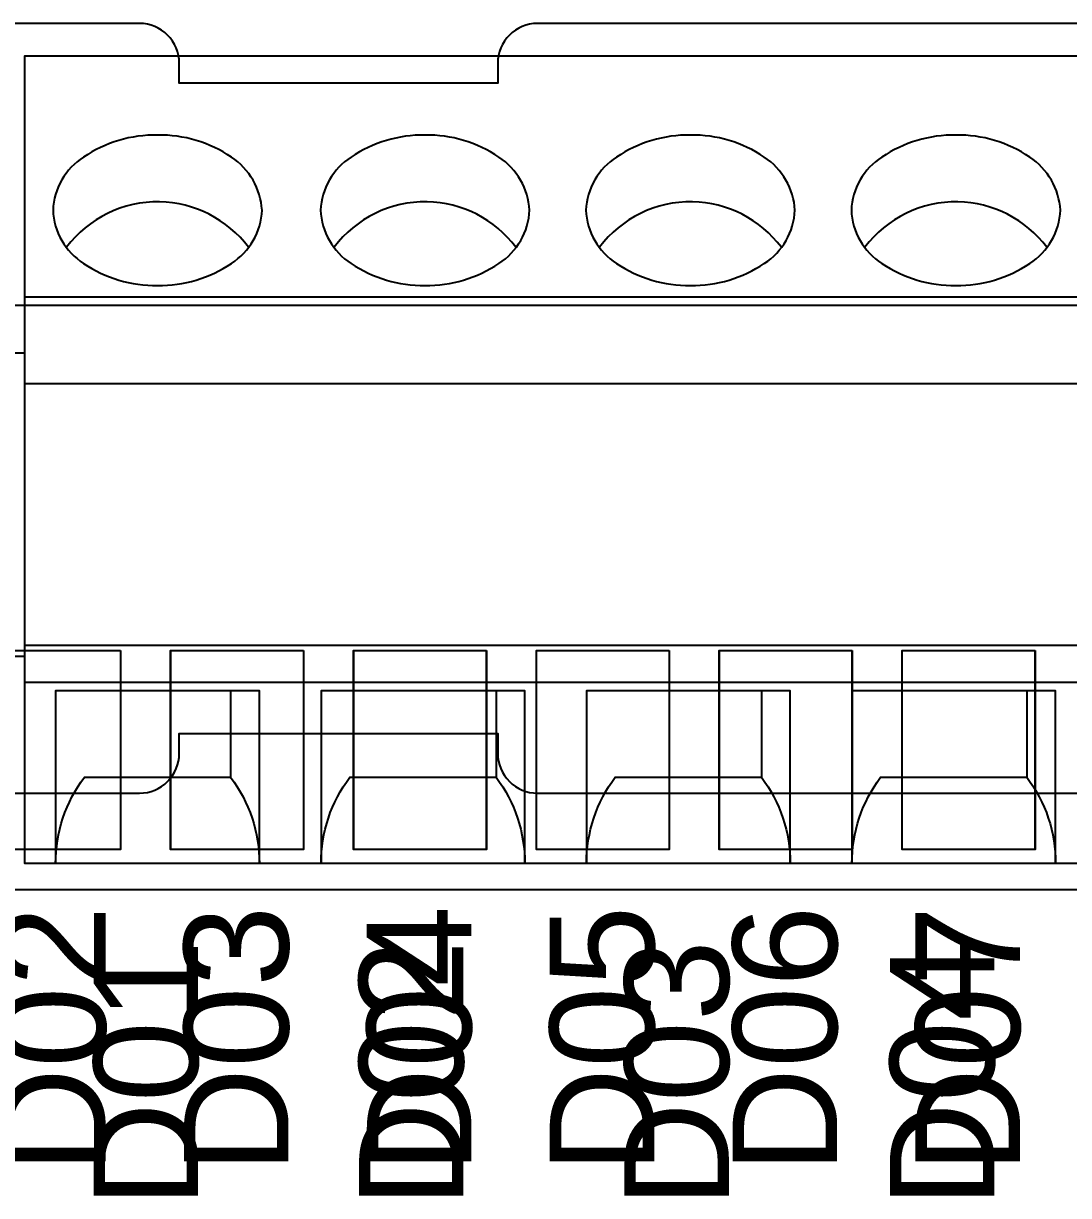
# Model space of a CAD drawing. Extents: x 1.1 to 23.7, y 0.2 to 17.2.
# Drawn here: x 17.227 to 18.014, y 4.166 to 5.049 of the extents above; entities that cross this region are included whole.
import ezdxf

# ---------------------------------------------------------------- set-up
doc = ezdxf.new("R2010")
doc.units = 0
doc.header["$MEASUREMENT"] = 0
for name, color, linetype in [('4_01__0-__NO_CARD', 7, 'CONTINUOUS'), ('4_02__B-___3__DI___4__DO__', 7, 'CONTINUOUS'), ('4_03__1-___4__DI___4__DO', 7, 'CONTINUOUS'), ('4_04__C-___4__DI___4__FHCI', 7, 'CONTINUOUS'), ('4_05__5-___8__AI', 7, 'CONTINUOUS'), ('4_06__6-___4__AI___4__AO', 7, 'CONTINUOUS'), ('4_07__3-___8__DI', 7, 'CONTINUOUS'), ('4_08__D-___4__DI___2__FORM', 7, 'CONTINUOUS'), ('5_01__9-_0-___10__RTD___NO', 7, 'CONTINUOUS'), ('5_02__9-_B-___10__RTD____3', 7, 'CONTINUOUS'), ('5_03__9-_1-___10__RTD____4', 7, 'CONTINUOUS'), ('5_04__9-_C-___10__RTD____4', 7, 'CONTINUOUS'), ('5_05__9-_5-___10__RTD____8', 7, 'CONTINUOUS'), ('5_06__9-_6-___10__RTD____4', 7, 'CONTINUOUS'), ('5_07__9-_71___10__RTD____3', 7, 'CONTINUOUS'), ('5_08__9-_72___10__RTD____5', 7, 'CONTINUOUS'), ('5_09__9-_73___10__RTD____5', 7, 'CONTINUOUS'), ('5_10__9-_74___10__RTD____3', 7, 'CONTINUOUS'), ('5_11__9-_75___10__RTD____5', 7, 'CONTINUOUS'), ('5_12__9-_76___10__RTD____5', 7, 'CONTINUOUS'), ('5_13__9-_3-___10__RTD____8', 7, 'CONTINUOUS'), ('5_14__9-_D-___10__RTD____4', 7, 'CONTINUOUS')]:
    doc.layers.add(name, color=color, linetype=linetype)
doc.styles.add('ARIAL', font='arial.ttf')

msp = doc.modelspace()

# ---------------------------------------------------------------- linework, layer by layer
at = {"layer": '4_01__0-__NO_CARD'}
msp.add_lwpolyline([(18.5791, 5.04928), (17.61387, 5.04928, 0.414214), (17.58399, 5.0194), (17.58399, 5.00428), (17.34399, 5.00428), (17.34399, 5.0194, 0.414214), (17.3141, 5.04928), (16.95637, 5.04928, 0.414973), (16.92649, 5.0194), (16.92649, 4.49917, 0.414973), (16.95637, 4.46928), (17.3141, 4.46928, 0.414214), (17.34399, 4.49917), (17.34399, 4.51428), (17.58399, 4.51428), (17.58399, 4.49917, 0.414214), (17.61387, 4.46928), (18.5791, 4.46928, 0.414214)], format="xyb", dxfattribs=at)
at = {"layer": '4_02__B-___3__DI___4__DO__'}
msp.add_lwpolyline([(18.82759, 5.02497), (18.82759, 4.41626), (17.22759, 4.41626), (17.22759, 5.02497)], close=True, dxfattribs=at)
for points in [[(17.38327, 4.94856, 0.154167), (17.32759, 4.96515, 0.154167), (17.27191, 4.94856, 0.244062), (17.24885, 4.90851, 0.244061), (17.27191, 4.86846, 0.154167), (17.32759, 4.85187, 0.154167), (17.38327, 4.86846, 0.24406), (17.40633, 4.90851, 0.236767)], [(17.58484, 4.94855, 0.154167), (17.52916, 4.96514, 0.154167), (17.47349, 4.94855, 0.244062), (17.45042, 4.9085, 0.244061), (17.47349, 4.86845, 0.154167), (17.52916, 4.85186, 0.154167), (17.58484, 4.86845, 0.24406), (17.6079, 4.9085, 0.236767)], [(17.78484, 4.94855, 0.154167), (17.72916, 4.96514, 0.154167), (17.67349, 4.94855, 0.244062), (17.65042, 4.9085, 0.244061), (17.67349, 4.86845, 0.154167), (17.72916, 4.85186, 0.154167), (17.78484, 4.86845, 0.24406), (17.8079, 4.9085, 0.236767)], [(17.98484, 4.94855, 0.154167), (17.92916, 4.96514, 0.154167), (17.87349, 4.94855, 0.244062), (17.85042, 4.9085, 0.244061), (17.87349, 4.86845, 0.154167), (17.92916, 4.85186, 0.154167), (17.98484, 4.86845, 0.24406), (18.0079, 4.9085, 0.236767)]]:
    msp.add_lwpolyline(points, format="xyb", close=True, dxfattribs=at)
for points in [[(17.3964, 4.88068, 0.005828), (17.39611, 4.8806, 0.231198), (17.32916, 4.91485, 0.240907), (17.25907, 4.8806, 0.001746), (17.25893, 4.88048)], [(17.59797, 4.88067, 0.005828), (17.59768, 4.88059, 0.231198), (17.53074, 4.91484, 0.240907), (17.46065, 4.88059, 0.001746), (17.46051, 4.88046)], [(17.79797, 4.88067, 0.005828), (17.79768, 4.88059, 0.231198), (17.73074, 4.91484, 0.240907), (17.66065, 4.88059, 0.001746), (17.66051, 4.88046)], [(17.99797, 4.88067, 0.005828), (17.99768, 4.88059, 0.231198), (17.93074, 4.91484, 0.240907), (17.86065, 4.88059, 0.001746), (17.86051, 4.88046)], [(17.22759, 4.80083), (17.06696, 4.80083, 0.414214), (17.02759, 4.76146), (17.02759, 4.61188, 0.414214), (17.06695, 4.57252), (17.22759, 4.57252)], [(17.38271, 4.54633), (17.38271, 4.48121, -0.162987), (17.40436, 4.41621), (17.40436, 4.54633), (17.25082, 4.54633), (17.25082, 4.41626, -0.162853), (17.27247, 4.48121), (17.38271, 4.48121)], [(17.58271, 4.54633), (17.58271, 4.48121, -0.162987), (17.60436, 4.41621), (17.60436, 4.54633), (17.45082, 4.54633), (17.45082, 4.41626, -0.162853), (17.47247, 4.48121), (17.58271, 4.48121)], [(17.78271, 4.54633), (17.78271, 4.48121, -0.162987), (17.80436, 4.41621), (17.80436, 4.54633), (17.65082, 4.54633), (17.65082, 4.41626, -0.162853), (17.67247, 4.48121), (17.78271, 4.48121)], [(17.98271, 4.54633), (17.98271, 4.48121, -0.162987), (18.00436, 4.41621), (18.00436, 4.54633), (17.85082, 4.54633), (17.85082, 4.41626, -0.162853), (17.87247, 4.48121), (17.98271, 4.48121)]]:
    msp.add_lwpolyline(points, format="xyb", dxfattribs=at)
for points in [[(17.22759, 4.84338), (18.82759, 4.84338)], [(17.22759, 4.77794), (18.82759, 4.77794)], [(17.22759, 4.58084), (18.82759, 4.58084)], [(17.22759, 4.55301), (18.82759, 4.55301)]]:
    msp.add_lwpolyline(points, dxfattribs=at)
at = {"layer": '4_03__1-___4__DI___4__DO'}
msp.add_lwpolyline([(18.82759, 5.02497), (18.82759, 4.41626), (17.22759, 4.41626), (17.22759, 5.02497)], close=True, dxfattribs=at)
for points in [[(17.38327, 4.94856, 0.154167), (17.32759, 4.96515, 0.154167), (17.27191, 4.94856, 0.244062), (17.24885, 4.90851, 0.244061), (17.27191, 4.86846, 0.154167), (17.32759, 4.85187, 0.154167), (17.38327, 4.86846, 0.24406), (17.40633, 4.90851, 0.236767)], [(17.58484, 4.94855, 0.154167), (17.52916, 4.96514, 0.154167), (17.47349, 4.94855, 0.244062), (17.45042, 4.9085, 0.244061), (17.47349, 4.86845, 0.154167), (17.52916, 4.85186, 0.154167), (17.58484, 4.86845, 0.24406), (17.6079, 4.9085, 0.236767)], [(17.78484, 4.94855, 0.154167), (17.72916, 4.96514, 0.154167), (17.67349, 4.94855, 0.244062), (17.65042, 4.9085, 0.244061), (17.67349, 4.86845, 0.154167), (17.72916, 4.85186, 0.154167), (17.78484, 4.86845, 0.24406), (17.8079, 4.9085, 0.236767)], [(17.98484, 4.94855, 0.154167), (17.92916, 4.96514, 0.154167), (17.87349, 4.94855, 0.244062), (17.85042, 4.9085, 0.244061), (17.87349, 4.86845, 0.154167), (17.92916, 4.85186, 0.154167), (17.98484, 4.86845, 0.24406), (18.0079, 4.9085, 0.236767)]]:
    msp.add_lwpolyline(points, format="xyb", close=True, dxfattribs=at)
for points in [[(17.3964, 4.88068, 0.005828), (17.39611, 4.8806, 0.231198), (17.32916, 4.91485, 0.240907), (17.25907, 4.8806, 0.001746), (17.25893, 4.88048)], [(17.59797, 4.88067, 0.005828), (17.59768, 4.88059, 0.231198), (17.53074, 4.91484, 0.240907), (17.46065, 4.88059, 0.001746), (17.46051, 4.88046)], [(17.79797, 4.88067, 0.005828), (17.79768, 4.88059, 0.231198), (17.73074, 4.91484, 0.240907), (17.66065, 4.88059, 0.001746), (17.66051, 4.88046)], [(17.99797, 4.88067, 0.005828), (17.99768, 4.88059, 0.231198), (17.93074, 4.91484, 0.240907), (17.86065, 4.88059, 0.001746), (17.86051, 4.88046)], [(17.22759, 4.80083), (17.06696, 4.80083, 0.414214), (17.02759, 4.76146), (17.02759, 4.61188, 0.414214), (17.06695, 4.57252), (17.22759, 4.57252)], [(17.38271, 4.54633), (17.38271, 4.48121, -0.162987), (17.40436, 4.41621), (17.40436, 4.54633), (17.25082, 4.54633), (17.25082, 4.41626, -0.162853), (17.27247, 4.48121), (17.38271, 4.48121)], [(17.58271, 4.54633), (17.58271, 4.48121, -0.162987), (17.60436, 4.41621), (17.60436, 4.54633), (17.45082, 4.54633), (17.45082, 4.41626, -0.162853), (17.47247, 4.48121), (17.58271, 4.48121)], [(17.78271, 4.54633), (17.78271, 4.48121, -0.162987), (17.80436, 4.41621), (17.80436, 4.54633), (17.65082, 4.54633), (17.65082, 4.41626, -0.162853), (17.67247, 4.48121), (17.78271, 4.48121)], [(17.98271, 4.54633), (17.98271, 4.48121, -0.162987), (18.00436, 4.41621), (18.00436, 4.54633), (17.85082, 4.54633), (17.85082, 4.41626, -0.162853), (17.87247, 4.48121), (17.98271, 4.48121)]]:
    msp.add_lwpolyline(points, format="xyb", dxfattribs=at)
for points in [[(17.22759, 4.84338), (18.82759, 4.84338)], [(17.22759, 4.77794), (18.82759, 4.77794)], [(17.22759, 4.58084), (18.82759, 4.58084)], [(17.22759, 4.55301), (18.82759, 4.55301)]]:
    msp.add_lwpolyline(points, dxfattribs=at)
at = {"layer": '4_04__C-___4__DI___4__FHCI'}
msp.add_lwpolyline([(18.82759, 5.02497), (18.82759, 4.41626), (17.22759, 4.41626), (17.22759, 5.02497)], close=True, dxfattribs=at)
for points in [[(17.38327, 4.94856, 0.154167), (17.32759, 4.96515, 0.154167), (17.27191, 4.94856, 0.244062), (17.24885, 4.90851, 0.244061), (17.27191, 4.86846, 0.154167), (17.32759, 4.85187, 0.154167), (17.38327, 4.86846, 0.24406), (17.40633, 4.90851, 0.236767)], [(17.58484, 4.94855, 0.154167), (17.52916, 4.96514, 0.154167), (17.47349, 4.94855, 0.244062), (17.45042, 4.9085, 0.244061), (17.47349, 4.86845, 0.154167), (17.52916, 4.85186, 0.154167), (17.58484, 4.86845, 0.24406), (17.6079, 4.9085, 0.236767)], [(17.78484, 4.94855, 0.154167), (17.72916, 4.96514, 0.154167), (17.67349, 4.94855, 0.244062), (17.65042, 4.9085, 0.244061), (17.67349, 4.86845, 0.154167), (17.72916, 4.85186, 0.154167), (17.78484, 4.86845, 0.24406), (17.8079, 4.9085, 0.236767)], [(17.98484, 4.94855, 0.154167), (17.92916, 4.96514, 0.154167), (17.87349, 4.94855, 0.244062), (17.85042, 4.9085, 0.244061), (17.87349, 4.86845, 0.154167), (17.92916, 4.85186, 0.154167), (17.98484, 4.86845, 0.24406), (18.0079, 4.9085, 0.236767)]]:
    msp.add_lwpolyline(points, format="xyb", close=True, dxfattribs=at)
for points in [[(17.3964, 4.88068, 0.005828), (17.39611, 4.8806, 0.231198), (17.32916, 4.91485, 0.240907), (17.25907, 4.8806, 0.001746), (17.25893, 4.88048)], [(17.59797, 4.88067, 0.005828), (17.59768, 4.88059, 0.231198), (17.53074, 4.91484, 0.240907), (17.46065, 4.88059, 0.001746), (17.46051, 4.88046)], [(17.79797, 4.88067, 0.005828), (17.79768, 4.88059, 0.231198), (17.73074, 4.91484, 0.240907), (17.66065, 4.88059, 0.001746), (17.66051, 4.88046)], [(17.99797, 4.88067, 0.005828), (17.99768, 4.88059, 0.231198), (17.93074, 4.91484, 0.240907), (17.86065, 4.88059, 0.001746), (17.86051, 4.88046)], [(17.22759, 4.80083), (17.06696, 4.80083, 0.414214), (17.02759, 4.76146), (17.02759, 4.61188, 0.414214), (17.06695, 4.57252), (17.22759, 4.57252)], [(17.38271, 4.54633), (17.38271, 4.48121, -0.162987), (17.40436, 4.41621), (17.40436, 4.54633), (17.25082, 4.54633), (17.25082, 4.41626, -0.162853), (17.27247, 4.48121), (17.38271, 4.48121)], [(17.58271, 4.54633), (17.58271, 4.48121, -0.162987), (17.60436, 4.41621), (17.60436, 4.54633), (17.45082, 4.54633), (17.45082, 4.41626, -0.162853), (17.47247, 4.48121), (17.58271, 4.48121)], [(17.78271, 4.54633), (17.78271, 4.48121, -0.162987), (17.80436, 4.41621), (17.80436, 4.54633), (17.65082, 4.54633), (17.65082, 4.41626, -0.162853), (17.67247, 4.48121), (17.78271, 4.48121)], [(17.98271, 4.54633), (17.98271, 4.48121, -0.162987), (18.00436, 4.41621), (18.00436, 4.54633), (17.85082, 4.54633), (17.85082, 4.41626, -0.162853), (17.87247, 4.48121), (17.98271, 4.48121)]]:
    msp.add_lwpolyline(points, format="xyb", dxfattribs=at)
for points in [[(17.22759, 4.84338), (18.82759, 4.84338)], [(17.22759, 4.77794), (18.82759, 4.77794)], [(17.22759, 4.58084), (18.82759, 4.58084)], [(17.22759, 4.55301), (18.82759, 4.55301)]]:
    msp.add_lwpolyline(points, dxfattribs=at)
at = {"layer": '4_05__5-___8__AI'}
msp.add_lwpolyline([(18.82759, 5.02497), (18.82759, 4.41626), (17.22759, 4.41626), (17.22759, 5.02497)], close=True, dxfattribs=at)
for points in [[(17.38327, 4.94856, 0.154167), (17.32759, 4.96515, 0.154167), (17.27191, 4.94856, 0.244062), (17.24885, 4.90851, 0.244061), (17.27191, 4.86846, 0.154167), (17.32759, 4.85187, 0.154167), (17.38327, 4.86846, 0.24406), (17.40633, 4.90851, 0.236767)], [(17.58484, 4.94855, 0.154167), (17.52916, 4.96514, 0.154167), (17.47349, 4.94855, 0.244062), (17.45042, 4.9085, 0.244061), (17.47349, 4.86845, 0.154167), (17.52916, 4.85186, 0.154167), (17.58484, 4.86845, 0.24406), (17.6079, 4.9085, 0.236767)], [(17.78484, 4.94855, 0.154167), (17.72916, 4.96514, 0.154167), (17.67349, 4.94855, 0.244062), (17.65042, 4.9085, 0.244061), (17.67349, 4.86845, 0.154167), (17.72916, 4.85186, 0.154167), (17.78484, 4.86845, 0.24406), (17.8079, 4.9085, 0.236767)], [(17.98484, 4.94855, 0.154167), (17.92916, 4.96514, 0.154167), (17.87349, 4.94855, 0.244062), (17.85042, 4.9085, 0.244061), (17.87349, 4.86845, 0.154167), (17.92916, 4.85186, 0.154167), (17.98484, 4.86845, 0.24406), (18.0079, 4.9085, 0.236767)]]:
    msp.add_lwpolyline(points, format="xyb", close=True, dxfattribs=at)
for points in [[(17.3964, 4.88068, 0.005828), (17.39611, 4.8806, 0.231198), (17.32916, 4.91485, 0.240907), (17.25907, 4.8806, 0.001746), (17.25893, 4.88048)], [(17.59797, 4.88067, 0.005828), (17.59768, 4.88059, 0.231198), (17.53074, 4.91484, 0.240907), (17.46065, 4.88059, 0.001746), (17.46051, 4.88046)], [(17.79797, 4.88067, 0.005828), (17.79768, 4.88059, 0.231198), (17.73074, 4.91484, 0.240907), (17.66065, 4.88059, 0.001746), (17.66051, 4.88046)], [(17.99797, 4.88067, 0.005828), (17.99768, 4.88059, 0.231198), (17.93074, 4.91484, 0.240907), (17.86065, 4.88059, 0.001746), (17.86051, 4.88046)], [(17.22759, 4.80083), (17.06696, 4.80083, 0.414214), (17.02759, 4.76146), (17.02759, 4.61188, 0.414214), (17.06695, 4.57252), (17.22759, 4.57252)], [(17.38271, 4.54633), (17.38271, 4.48121, -0.162987), (17.40436, 4.41621), (17.40436, 4.54633), (17.25082, 4.54633), (17.25082, 4.41626, -0.162853), (17.27247, 4.48121), (17.38271, 4.48121)], [(17.58271, 4.54633), (17.58271, 4.48121, -0.162987), (17.60436, 4.41621), (17.60436, 4.54633), (17.45082, 4.54633), (17.45082, 4.41626, -0.162853), (17.47247, 4.48121), (17.58271, 4.48121)], [(17.78271, 4.54633), (17.78271, 4.48121, -0.162987), (17.80436, 4.41621), (17.80436, 4.54633), (17.65082, 4.54633), (17.65082, 4.41626, -0.162853), (17.67247, 4.48121), (17.78271, 4.48121)], [(17.98271, 4.54633), (17.98271, 4.48121, -0.162987), (18.00436, 4.41621), (18.00436, 4.54633), (17.85082, 4.54633), (17.85082, 4.41626, -0.162853), (17.87247, 4.48121), (17.98271, 4.48121)]]:
    msp.add_lwpolyline(points, format="xyb", dxfattribs=at)
for points in [[(17.22759, 4.84338), (18.82759, 4.84338)], [(17.22759, 4.77794), (18.82759, 4.77794)], [(17.22759, 4.58084), (18.82759, 4.58084)], [(17.22759, 4.55301), (18.82759, 4.55301)]]:
    msp.add_lwpolyline(points, dxfattribs=at)
at = {"layer": '4_06__6-___4__AI___4__AO'}
msp.add_lwpolyline([(18.82759, 5.02497), (18.82759, 4.41626), (17.22759, 4.41626), (17.22759, 5.02497)], close=True, dxfattribs=at)
for points in [[(17.38327, 4.94856, 0.154167), (17.32759, 4.96515, 0.154167), (17.27191, 4.94856, 0.244062), (17.24885, 4.90851, 0.244061), (17.27191, 4.86846, 0.154167), (17.32759, 4.85187, 0.154167), (17.38327, 4.86846, 0.24406), (17.40633, 4.90851, 0.236767)], [(17.58484, 4.94855, 0.154167), (17.52916, 4.96514, 0.154167), (17.47349, 4.94855, 0.244062), (17.45042, 4.9085, 0.244061), (17.47349, 4.86845, 0.154167), (17.52916, 4.85186, 0.154167), (17.58484, 4.86845, 0.24406), (17.6079, 4.9085, 0.236767)], [(17.78484, 4.94855, 0.154167), (17.72916, 4.96514, 0.154167), (17.67349, 4.94855, 0.244062), (17.65042, 4.9085, 0.244061), (17.67349, 4.86845, 0.154167), (17.72916, 4.85186, 0.154167), (17.78484, 4.86845, 0.24406), (17.8079, 4.9085, 0.236767)], [(17.98484, 4.94855, 0.154167), (17.92916, 4.96514, 0.154167), (17.87349, 4.94855, 0.244062), (17.85042, 4.9085, 0.244061), (17.87349, 4.86845, 0.154167), (17.92916, 4.85186, 0.154167), (17.98484, 4.86845, 0.24406), (18.0079, 4.9085, 0.236767)]]:
    msp.add_lwpolyline(points, format="xyb", close=True, dxfattribs=at)
for points in [[(17.3964, 4.88068, 0.005828), (17.39611, 4.8806, 0.231198), (17.32916, 4.91485, 0.240907), (17.25907, 4.8806, 0.001746), (17.25893, 4.88048)], [(17.59797, 4.88067, 0.005828), (17.59768, 4.88059, 0.231198), (17.53074, 4.91484, 0.240907), (17.46065, 4.88059, 0.001746), (17.46051, 4.88046)], [(17.79797, 4.88067, 0.005828), (17.79768, 4.88059, 0.231198), (17.73074, 4.91484, 0.240907), (17.66065, 4.88059, 0.001746), (17.66051, 4.88046)], [(17.99797, 4.88067, 0.005828), (17.99768, 4.88059, 0.231198), (17.93074, 4.91484, 0.240907), (17.86065, 4.88059, 0.001746), (17.86051, 4.88046)], [(17.22759, 4.80083), (17.06696, 4.80083, 0.414214), (17.02759, 4.76146), (17.02759, 4.61188, 0.414214), (17.06695, 4.57252), (17.22759, 4.57252)], [(17.38271, 4.54633), (17.38271, 4.48121, -0.162987), (17.40436, 4.41621), (17.40436, 4.54633), (17.25082, 4.54633), (17.25082, 4.41626, -0.162853), (17.27247, 4.48121), (17.38271, 4.48121)], [(17.58271, 4.54633), (17.58271, 4.48121, -0.162987), (17.60436, 4.41621), (17.60436, 4.54633), (17.45082, 4.54633), (17.45082, 4.41626, -0.162853), (17.47247, 4.48121), (17.58271, 4.48121)], [(17.78271, 4.54633), (17.78271, 4.48121, -0.162987), (17.80436, 4.41621), (17.80436, 4.54633), (17.65082, 4.54633), (17.65082, 4.41626, -0.162853), (17.67247, 4.48121), (17.78271, 4.48121)], [(17.98271, 4.54633), (17.98271, 4.48121, -0.162987), (18.00436, 4.41621), (18.00436, 4.54633), (17.85082, 4.54633), (17.85082, 4.41626, -0.162853), (17.87247, 4.48121), (17.98271, 4.48121)]]:
    msp.add_lwpolyline(points, format="xyb", dxfattribs=at)
for points in [[(17.22759, 4.84338), (18.82759, 4.84338)], [(17.22759, 4.77794), (18.82759, 4.77794)], [(17.22759, 4.58084), (18.82759, 4.58084)], [(17.22759, 4.55301), (18.82759, 4.55301)]]:
    msp.add_lwpolyline(points, dxfattribs=at)
at = {"layer": '4_07__3-___8__DI'}
msp.add_lwpolyline([(18.82759, 5.02497), (18.82759, 4.41626), (17.22759, 4.41626), (17.22759, 5.02497)], close=True, dxfattribs=at)
for points in [[(17.38327, 4.94856, 0.154167), (17.32759, 4.96515, 0.154167), (17.27191, 4.94856, 0.244062), (17.24885, 4.90851, 0.244061), (17.27191, 4.86846, 0.154167), (17.32759, 4.85187, 0.154167), (17.38327, 4.86846, 0.24406), (17.40633, 4.90851, 0.236767)], [(17.58484, 4.94855, 0.154167), (17.52916, 4.96514, 0.154167), (17.47349, 4.94855, 0.244062), (17.45042, 4.9085, 0.244061), (17.47349, 4.86845, 0.154167), (17.52916, 4.85186, 0.154167), (17.58484, 4.86845, 0.24406), (17.6079, 4.9085, 0.236767)], [(17.78484, 4.94855, 0.154167), (17.72916, 4.96514, 0.154167), (17.67349, 4.94855, 0.244062), (17.65042, 4.9085, 0.244061), (17.67349, 4.86845, 0.154167), (17.72916, 4.85186, 0.154167), (17.78484, 4.86845, 0.24406), (17.8079, 4.9085, 0.236767)], [(17.98484, 4.94855, 0.154167), (17.92916, 4.96514, 0.154167), (17.87349, 4.94855, 0.244062), (17.85042, 4.9085, 0.244061), (17.87349, 4.86845, 0.154167), (17.92916, 4.85186, 0.154167), (17.98484, 4.86845, 0.24406), (18.0079, 4.9085, 0.236767)]]:
    msp.add_lwpolyline(points, format="xyb", close=True, dxfattribs=at)
for points in [[(17.3964, 4.88068, 0.005828), (17.39611, 4.8806, 0.231198), (17.32916, 4.91485, 0.240907), (17.25907, 4.8806, 0.001746), (17.25893, 4.88048)], [(17.59797, 4.88067, 0.005828), (17.59768, 4.88059, 0.231198), (17.53074, 4.91484, 0.240907), (17.46065, 4.88059, 0.001746), (17.46051, 4.88046)], [(17.79797, 4.88067, 0.005828), (17.79768, 4.88059, 0.231198), (17.73074, 4.91484, 0.240907), (17.66065, 4.88059, 0.001746), (17.66051, 4.88046)], [(17.99797, 4.88067, 0.005828), (17.99768, 4.88059, 0.231198), (17.93074, 4.91484, 0.240907), (17.86065, 4.88059, 0.001746), (17.86051, 4.88046)], [(17.22759, 4.80083), (17.06696, 4.80083, 0.414214), (17.02759, 4.76146), (17.02759, 4.61188, 0.414214), (17.06695, 4.57252), (17.22759, 4.57252)], [(17.38271, 4.54633), (17.38271, 4.48121, -0.162987), (17.40436, 4.41621), (17.40436, 4.54633), (17.25082, 4.54633), (17.25082, 4.41626, -0.162853), (17.27247, 4.48121), (17.38271, 4.48121)], [(17.58271, 4.54633), (17.58271, 4.48121, -0.162987), (17.60436, 4.41621), (17.60436, 4.54633), (17.45082, 4.54633), (17.45082, 4.41626, -0.162853), (17.47247, 4.48121), (17.58271, 4.48121)], [(17.78271, 4.54633), (17.78271, 4.48121, -0.162987), (17.80436, 4.41621), (17.80436, 4.54633), (17.65082, 4.54633), (17.65082, 4.41626, -0.162853), (17.67247, 4.48121), (17.78271, 4.48121)], [(17.98271, 4.54633), (17.98271, 4.48121, -0.162987), (18.00436, 4.41621), (18.00436, 4.54633), (17.85082, 4.54633), (17.85082, 4.41626, -0.162853), (17.87247, 4.48121), (17.98271, 4.48121)]]:
    msp.add_lwpolyline(points, format="xyb", dxfattribs=at)
for points in [[(17.22759, 4.84338), (18.82759, 4.84338)], [(17.22759, 4.77794), (18.82759, 4.77794)], [(17.22759, 4.58084), (18.82759, 4.58084)], [(17.22759, 4.55301), (18.82759, 4.55301)]]:
    msp.add_lwpolyline(points, dxfattribs=at)
at = {"layer": '4_08__D-___4__DI___2__FORM'}
msp.add_lwpolyline([(18.82759, 5.02497), (18.82759, 4.41626), (17.22759, 4.41626), (17.22759, 5.02497)], close=True, dxfattribs=at)
for points in [[(17.38327, 4.94856, 0.154167), (17.32759, 4.96515, 0.154167), (17.27191, 4.94856, 0.244062), (17.24885, 4.90851, 0.244061), (17.27191, 4.86846, 0.154167), (17.32759, 4.85187, 0.154167), (17.38327, 4.86846, 0.24406), (17.40633, 4.90851, 0.236767)], [(17.58484, 4.94855, 0.154167), (17.52916, 4.96514, 0.154167), (17.47349, 4.94855, 0.244062), (17.45042, 4.9085, 0.244061), (17.47349, 4.86845, 0.154167), (17.52916, 4.85186, 0.154167), (17.58484, 4.86845, 0.24406), (17.6079, 4.9085, 0.236767)], [(17.78484, 4.94855, 0.154167), (17.72916, 4.96514, 0.154167), (17.67349, 4.94855, 0.244062), (17.65042, 4.9085, 0.244061), (17.67349, 4.86845, 0.154167), (17.72916, 4.85186, 0.154167), (17.78484, 4.86845, 0.24406), (17.8079, 4.9085, 0.236767)], [(17.98484, 4.94855, 0.154167), (17.92916, 4.96514, 0.154167), (17.87349, 4.94855, 0.244062), (17.85042, 4.9085, 0.244061), (17.87349, 4.86845, 0.154167), (17.92916, 4.85186, 0.154167), (17.98484, 4.86845, 0.24406), (18.0079, 4.9085, 0.236767)]]:
    msp.add_lwpolyline(points, format="xyb", close=True, dxfattribs=at)
for points in [[(17.3964, 4.88068, 0.005828), (17.39611, 4.8806, 0.231198), (17.32916, 4.91485, 0.240907), (17.25907, 4.8806, 0.001746), (17.25893, 4.88048)], [(17.59797, 4.88067, 0.005828), (17.59768, 4.88059, 0.231198), (17.53074, 4.91484, 0.240907), (17.46065, 4.88059, 0.001746), (17.46051, 4.88046)], [(17.79797, 4.88067, 0.005828), (17.79768, 4.88059, 0.231198), (17.73074, 4.91484, 0.240907), (17.66065, 4.88059, 0.001746), (17.66051, 4.88046)], [(17.99797, 4.88067, 0.005828), (17.99768, 4.88059, 0.231198), (17.93074, 4.91484, 0.240907), (17.86065, 4.88059, 0.001746), (17.86051, 4.88046)], [(17.22759, 4.80083), (17.06696, 4.80083, 0.414214), (17.02759, 4.76146), (17.02759, 4.61188, 0.414214), (17.06695, 4.57252), (17.22759, 4.57252)], [(17.38271, 4.54633), (17.38271, 4.48121, -0.162987), (17.40436, 4.41621), (17.40436, 4.54633), (17.25082, 4.54633), (17.25082, 4.41626, -0.162853), (17.27247, 4.48121), (17.38271, 4.48121)], [(17.58271, 4.54633), (17.58271, 4.48121, -0.162987), (17.60436, 4.41621), (17.60436, 4.54633), (17.45082, 4.54633), (17.45082, 4.41626, -0.162853), (17.47247, 4.48121), (17.58271, 4.48121)], [(17.78271, 4.54633), (17.78271, 4.48121, -0.162987), (17.80436, 4.41621), (17.80436, 4.54633), (17.65082, 4.54633), (17.65082, 4.41626, -0.162853), (17.67247, 4.48121), (17.78271, 4.48121)], [(17.98271, 4.54633), (17.98271, 4.48121, -0.162987), (18.00436, 4.41621), (18.00436, 4.54633), (17.85082, 4.54633), (17.85082, 4.41626, -0.162853), (17.87247, 4.48121), (17.98271, 4.48121)]]:
    msp.add_lwpolyline(points, format="xyb", dxfattribs=at)
for points in [[(17.22759, 4.84338), (18.82759, 4.84338)], [(17.22759, 4.77794), (18.82759, 4.77794)], [(17.22759, 4.58084), (18.82759, 4.58084)], [(17.22759, 4.55301), (18.82759, 4.55301)]]:
    msp.add_lwpolyline(points, dxfattribs=at)
at = {"layer": '5_01__9-_0-___10__RTD___NO'}
for points in [[(16.99362, 4.83669), (16.99362, 4.75173), (16.90119, 4.75173), (16.84263, 4.69313), (16.84263, 4.61029), (16.90119, 4.55172), (16.99362, 4.55172), (16.99362, 4.39669), (19.15923, 4.39669), (19.15923, 4.55172), (19.25162, 4.55172), (19.31021, 4.61029), (19.31021, 4.69313), (19.25162, 4.75173), (19.15923, 4.75173), (19.15923, 4.83669), (16.99362, 4.83669)], [(17.29969, 4.57671), (17.29969, 4.42669), (17.19967, 4.42669), (17.19967, 4.57671), (17.29969, 4.57671)], [(17.43749, 4.57671), (17.43749, 4.42669), (17.33747, 4.42669), (17.33747, 4.57671), (17.43749, 4.57671)], [(17.57529, 4.57671), (17.57529, 4.42669), (17.47528, 4.42669), (17.47528, 4.57671), (17.57529, 4.57671)], [(17.7131, 4.57671), (17.7131, 4.42669), (17.61308, 4.42669), (17.61308, 4.57671), (17.7131, 4.57671)], [(17.8509, 4.57671), (17.8509, 4.42669), (17.75089, 4.42669), (17.75089, 4.57671), (17.8509, 4.57671)], [(17.98871, 4.57671), (17.98871, 4.42669), (17.88869, 4.42669), (17.88869, 4.57671), (17.98871, 4.57671)]]:
    msp.add_lwpolyline(points, dxfattribs=at)
at = {"layer": '5_02__9-_B-___10__RTD____3'}
for points in [[(16.99362, 4.83669), (16.99362, 4.75173), (16.90119, 4.75173), (16.84263, 4.69313), (16.84263, 4.61029), (16.90119, 4.55172), (16.99362, 4.55172), (16.99362, 4.39669), (19.15923, 4.39669), (19.15923, 4.55172), (19.25162, 4.55172), (19.31021, 4.61029), (19.31021, 4.69313), (19.25162, 4.75173), (19.15923, 4.75173), (19.15923, 4.83669), (16.99362, 4.83669)], [(17.29969, 4.57671), (17.29969, 4.42669), (17.19967, 4.42669), (17.19967, 4.57671), (17.29969, 4.57671)], [(17.43749, 4.57671), (17.43749, 4.42669), (17.33747, 4.42669), (17.33747, 4.57671), (17.43749, 4.57671)], [(17.57529, 4.57671), (17.57529, 4.42669), (17.47528, 4.42669), (17.47528, 4.57671), (17.57529, 4.57671)], [(17.7131, 4.57671), (17.7131, 4.42669), (17.61308, 4.42669), (17.61308, 4.57671), (17.7131, 4.57671)], [(17.8509, 4.57671), (17.8509, 4.42669), (17.75089, 4.42669), (17.75089, 4.57671), (17.8509, 4.57671)], [(17.98871, 4.57671), (17.98871, 4.42669), (17.88869, 4.42669), (17.88869, 4.57671), (17.98871, 4.57671)]]:
    msp.add_lwpolyline(points, dxfattribs=at)
at = {"layer": '5_03__9-_1-___10__RTD____4'}
for points in [[(16.99362, 4.83669), (16.99362, 4.75173), (16.90119, 4.75173), (16.84263, 4.69313), (16.84263, 4.61029), (16.90119, 4.55172), (16.99362, 4.55172), (16.99362, 4.39669), (19.15923, 4.39669), (19.15923, 4.55172), (19.25162, 4.55172), (19.31021, 4.61029), (19.31021, 4.69313), (19.25162, 4.75173), (19.15923, 4.75173), (19.15923, 4.83669), (16.99362, 4.83669)], [(17.29969, 4.57671), (17.29969, 4.42669), (17.19967, 4.42669), (17.19967, 4.57671), (17.29969, 4.57671)], [(17.43749, 4.57671), (17.43749, 4.42669), (17.33747, 4.42669), (17.33747, 4.57671), (17.43749, 4.57671)], [(17.57529, 4.57671), (17.57529, 4.42669), (17.47528, 4.42669), (17.47528, 4.57671), (17.57529, 4.57671)], [(17.7131, 4.57671), (17.7131, 4.42669), (17.61308, 4.42669), (17.61308, 4.57671), (17.7131, 4.57671)], [(17.8509, 4.57671), (17.8509, 4.42669), (17.75089, 4.42669), (17.75089, 4.57671), (17.8509, 4.57671)], [(17.98871, 4.57671), (17.98871, 4.42669), (17.88869, 4.42669), (17.88869, 4.57671), (17.98871, 4.57671)]]:
    msp.add_lwpolyline(points, dxfattribs=at)
at = {"layer": '5_04__9-_C-___10__RTD____4'}
for points in [[(16.99362, 4.83669), (16.99362, 4.75173), (16.90119, 4.75173), (16.84263, 4.69313), (16.84263, 4.61029), (16.90119, 4.55172), (16.99362, 4.55172), (16.99362, 4.39669), (19.15923, 4.39669), (19.15923, 4.55172), (19.25162, 4.55172), (19.31021, 4.61029), (19.31021, 4.69313), (19.25162, 4.75173), (19.15923, 4.75173), (19.15923, 4.83669), (16.99362, 4.83669)], [(17.29969, 4.57671), (17.29969, 4.42669), (17.19967, 4.42669), (17.19967, 4.57671), (17.29969, 4.57671)], [(17.43749, 4.57671), (17.43749, 4.42669), (17.33747, 4.42669), (17.33747, 4.57671), (17.43749, 4.57671)], [(17.57529, 4.57671), (17.57529, 4.42669), (17.47528, 4.42669), (17.47528, 4.57671), (17.57529, 4.57671)], [(17.7131, 4.57671), (17.7131, 4.42669), (17.61308, 4.42669), (17.61308, 4.57671), (17.7131, 4.57671)], [(17.8509, 4.57671), (17.8509, 4.42669), (17.75089, 4.42669), (17.75089, 4.57671), (17.8509, 4.57671)], [(17.98871, 4.57671), (17.98871, 4.42669), (17.88869, 4.42669), (17.88869, 4.57671), (17.98871, 4.57671)]]:
    msp.add_lwpolyline(points, dxfattribs=at)
at = {"layer": '5_05__9-_5-___10__RTD____8'}
for points in [[(16.99362, 4.83669), (16.99362, 4.75173), (16.90119, 4.75173), (16.84263, 4.69313), (16.84263, 4.61029), (16.90119, 4.55172), (16.99362, 4.55172), (16.99362, 4.39669), (19.15923, 4.39669), (19.15923, 4.55172), (19.25162, 4.55172), (19.31021, 4.61029), (19.31021, 4.69313), (19.25162, 4.75173), (19.15923, 4.75173), (19.15923, 4.83669), (16.99362, 4.83669)], [(17.29969, 4.57671), (17.29969, 4.42669), (17.19967, 4.42669), (17.19967, 4.57671), (17.29969, 4.57671)], [(17.43749, 4.57671), (17.43749, 4.42669), (17.33747, 4.42669), (17.33747, 4.57671), (17.43749, 4.57671)], [(17.57529, 4.57671), (17.57529, 4.42669), (17.47528, 4.42669), (17.47528, 4.57671), (17.57529, 4.57671)], [(17.7131, 4.57671), (17.7131, 4.42669), (17.61308, 4.42669), (17.61308, 4.57671), (17.7131, 4.57671)], [(17.8509, 4.57671), (17.8509, 4.42669), (17.75089, 4.42669), (17.75089, 4.57671), (17.8509, 4.57671)], [(17.98871, 4.57671), (17.98871, 4.42669), (17.88869, 4.42669), (17.88869, 4.57671), (17.98871, 4.57671)]]:
    msp.add_lwpolyline(points, dxfattribs=at)
at = {"layer": '5_06__9-_6-___10__RTD____4'}
for points in [[(16.99362, 4.83669), (16.99362, 4.75173), (16.90119, 4.75173), (16.84263, 4.69313), (16.84263, 4.61029), (16.90119, 4.55172), (16.99362, 4.55172), (16.99362, 4.39669), (19.15923, 4.39669), (19.15923, 4.55172), (19.25162, 4.55172), (19.31021, 4.61029), (19.31021, 4.69313), (19.25162, 4.75173), (19.15923, 4.75173), (19.15923, 4.83669), (16.99362, 4.83669)], [(17.29969, 4.57671), (17.29969, 4.42669), (17.19967, 4.42669), (17.19967, 4.57671), (17.29969, 4.57671)], [(17.43749, 4.57671), (17.43749, 4.42669), (17.33747, 4.42669), (17.33747, 4.57671), (17.43749, 4.57671)], [(17.57529, 4.57671), (17.57529, 4.42669), (17.47528, 4.42669), (17.47528, 4.57671), (17.57529, 4.57671)], [(17.7131, 4.57671), (17.7131, 4.42669), (17.61308, 4.42669), (17.61308, 4.57671), (17.7131, 4.57671)], [(17.8509, 4.57671), (17.8509, 4.42669), (17.75089, 4.42669), (17.75089, 4.57671), (17.8509, 4.57671)], [(17.98871, 4.57671), (17.98871, 4.42669), (17.88869, 4.42669), (17.88869, 4.57671), (17.98871, 4.57671)]]:
    msp.add_lwpolyline(points, dxfattribs=at)
at = {"layer": '5_07__9-_71___10__RTD____3'}
for points in [[(16.99362, 4.83669), (16.99362, 4.75173), (16.90119, 4.75173), (16.84263, 4.69313), (16.84263, 4.61029), (16.90119, 4.55172), (16.99362, 4.55172), (16.99362, 4.39669), (19.15923, 4.39669), (19.15923, 4.55172), (19.25162, 4.55172), (19.31021, 4.61029), (19.31021, 4.69313), (19.25162, 4.75173), (19.15923, 4.75173), (19.15923, 4.83669), (16.99362, 4.83669)], [(17.29969, 4.57671), (17.29969, 4.42669), (17.19967, 4.42669), (17.19967, 4.57671), (17.29969, 4.57671)], [(17.43749, 4.57671), (17.43749, 4.42669), (17.33747, 4.42669), (17.33747, 4.57671), (17.43749, 4.57671)], [(17.57529, 4.57671), (17.57529, 4.42669), (17.47528, 4.42669), (17.47528, 4.57671), (17.57529, 4.57671)], [(17.7131, 4.57671), (17.7131, 4.42669), (17.61308, 4.42669), (17.61308, 4.57671), (17.7131, 4.57671)], [(17.8509, 4.57671), (17.8509, 4.42669), (17.75089, 4.42669), (17.75089, 4.57671), (17.8509, 4.57671)], [(17.98871, 4.57671), (17.98871, 4.42669), (17.88869, 4.42669), (17.88869, 4.57671), (17.98871, 4.57671)]]:
    msp.add_lwpolyline(points, dxfattribs=at)
at = {"layer": '5_08__9-_72___10__RTD____5'}
for points in [[(16.99362, 4.83669), (16.99362, 4.75173), (16.90119, 4.75173), (16.84263, 4.69313), (16.84263, 4.61029), (16.90119, 4.55172), (16.99362, 4.55172), (16.99362, 4.39669), (19.15923, 4.39669), (19.15923, 4.55172), (19.25162, 4.55172), (19.31021, 4.61029), (19.31021, 4.69313), (19.25162, 4.75173), (19.15923, 4.75173), (19.15923, 4.83669), (16.99362, 4.83669)], [(17.29969, 4.57671), (17.29969, 4.42669), (17.19967, 4.42669), (17.19967, 4.57671), (17.29969, 4.57671)], [(17.43749, 4.57671), (17.43749, 4.42669), (17.33747, 4.42669), (17.33747, 4.57671), (17.43749, 4.57671)], [(17.57529, 4.57671), (17.57529, 4.42669), (17.47528, 4.42669), (17.47528, 4.57671), (17.57529, 4.57671)], [(17.7131, 4.57671), (17.7131, 4.42669), (17.61308, 4.42669), (17.61308, 4.57671), (17.7131, 4.57671)], [(17.8509, 4.57671), (17.8509, 4.42669), (17.75089, 4.42669), (17.75089, 4.57671), (17.8509, 4.57671)], [(17.98871, 4.57671), (17.98871, 4.42669), (17.88869, 4.42669), (17.88869, 4.57671), (17.98871, 4.57671)]]:
    msp.add_lwpolyline(points, dxfattribs=at)
at = {"layer": '5_09__9-_73___10__RTD____5'}
for points in [[(16.99362, 4.83669), (16.99362, 4.75173), (16.90119, 4.75173), (16.84263, 4.69313), (16.84263, 4.61029), (16.90119, 4.55172), (16.99362, 4.55172), (16.99362, 4.39669), (19.15923, 4.39669), (19.15923, 4.55172), (19.25162, 4.55172), (19.31021, 4.61029), (19.31021, 4.69313), (19.25162, 4.75173), (19.15923, 4.75173), (19.15923, 4.83669), (16.99362, 4.83669)], [(17.29969, 4.57671), (17.29969, 4.42669), (17.19967, 4.42669), (17.19967, 4.57671), (17.29969, 4.57671)], [(17.43749, 4.57671), (17.43749, 4.42669), (17.33747, 4.42669), (17.33747, 4.57671), (17.43749, 4.57671)], [(17.57529, 4.57671), (17.57529, 4.42669), (17.47528, 4.42669), (17.47528, 4.57671), (17.57529, 4.57671)], [(17.7131, 4.57671), (17.7131, 4.42669), (17.61308, 4.42669), (17.61308, 4.57671), (17.7131, 4.57671)], [(17.8509, 4.57671), (17.8509, 4.42669), (17.75089, 4.42669), (17.75089, 4.57671), (17.8509, 4.57671)], [(17.98871, 4.57671), (17.98871, 4.42669), (17.88869, 4.42669), (17.88869, 4.57671), (17.98871, 4.57671)]]:
    msp.add_lwpolyline(points, dxfattribs=at)
at = {"layer": '5_10__9-_74___10__RTD____3'}
for points in [[(16.99374, 4.83669), (16.99374, 4.75173), (16.90132, 4.75173), (16.84275, 4.69313), (16.84275, 4.61029), (16.90132, 4.55172), (16.99374, 4.55172), (16.99374, 4.39669), (19.15935, 4.39669), (19.15935, 4.55172), (19.25174, 4.55172), (19.31033, 4.61029), (19.31033, 4.69313), (19.25174, 4.75173), (19.15935, 4.75173), (19.15935, 4.83669), (16.99374, 4.83669)], [(17.29981, 4.57671), (17.29981, 4.42669), (17.19979, 4.42669), (17.19979, 4.57671), (17.29981, 4.57671)], [(17.43761, 4.57671), (17.43761, 4.42669), (17.3376, 4.42669), (17.3376, 4.57671), (17.43761, 4.57671)], [(17.57542, 4.57671), (17.57542, 4.42669), (17.4754, 4.42669), (17.4754, 4.57671), (17.57542, 4.57671)], [(17.71322, 4.57671), (17.71322, 4.42669), (17.6132, 4.42669), (17.6132, 4.57671), (17.71322, 4.57671)], [(17.85102, 4.57671), (17.85102, 4.42669), (17.75101, 4.42669), (17.75101, 4.57671), (17.85102, 4.57671)], [(17.98883, 4.57671), (17.98883, 4.42669), (17.88881, 4.42669), (17.88881, 4.57671), (17.98883, 4.57671)]]:
    msp.add_lwpolyline(points, dxfattribs=at)
at = {"layer": '5_11__9-_75___10__RTD____5'}
for points in [[(16.99374, 4.83669), (16.99374, 4.75173), (16.90132, 4.75173), (16.84275, 4.69313), (16.84275, 4.61029), (16.90132, 4.55172), (16.99374, 4.55172), (16.99374, 4.39669), (19.15935, 4.39669), (19.15935, 4.55172), (19.25174, 4.55172), (19.31033, 4.61029), (19.31033, 4.69313), (19.25174, 4.75173), (19.15935, 4.75173), (19.15935, 4.83669), (16.99374, 4.83669)], [(17.29981, 4.57671), (17.29981, 4.42669), (17.19979, 4.42669), (17.19979, 4.57671), (17.29981, 4.57671)], [(17.43761, 4.57671), (17.43761, 4.42669), (17.3376, 4.42669), (17.3376, 4.57671), (17.43761, 4.57671)], [(17.57542, 4.57671), (17.57542, 4.42669), (17.4754, 4.42669), (17.4754, 4.57671), (17.57542, 4.57671)], [(17.71322, 4.57671), (17.71322, 4.42669), (17.6132, 4.42669), (17.6132, 4.57671), (17.71322, 4.57671)], [(17.85102, 4.57671), (17.85102, 4.42669), (17.75101, 4.42669), (17.75101, 4.57671), (17.85102, 4.57671)], [(17.98883, 4.57671), (17.98883, 4.42669), (17.88881, 4.42669), (17.88881, 4.57671), (17.98883, 4.57671)]]:
    msp.add_lwpolyline(points, dxfattribs=at)
at = {"layer": '5_12__9-_76___10__RTD____5'}
for points in [[(16.99374, 4.83669), (16.99374, 4.75173), (16.90132, 4.75173), (16.84275, 4.69313), (16.84275, 4.61029), (16.90132, 4.55172), (16.99374, 4.55172), (16.99374, 4.39669), (19.15935, 4.39669), (19.15935, 4.55172), (19.25174, 4.55172), (19.31033, 4.61029), (19.31033, 4.69313), (19.25174, 4.75173), (19.15935, 4.75173), (19.15935, 4.83669), (16.99374, 4.83669)], [(17.29981, 4.57671), (17.29981, 4.42669), (17.19979, 4.42669), (17.19979, 4.57671), (17.29981, 4.57671)], [(17.43761, 4.57671), (17.43761, 4.42669), (17.3376, 4.42669), (17.3376, 4.57671), (17.43761, 4.57671)], [(17.57542, 4.57671), (17.57542, 4.42669), (17.4754, 4.42669), (17.4754, 4.57671), (17.57542, 4.57671)], [(17.71322, 4.57671), (17.71322, 4.42669), (17.6132, 4.42669), (17.6132, 4.57671), (17.71322, 4.57671)], [(17.85102, 4.57671), (17.85102, 4.42669), (17.75101, 4.42669), (17.75101, 4.57671), (17.85102, 4.57671)], [(17.98883, 4.57671), (17.98883, 4.42669), (17.88881, 4.42669), (17.88881, 4.57671), (17.98883, 4.57671)]]:
    msp.add_lwpolyline(points, dxfattribs=at)
at = {"layer": '5_13__9-_3-___10__RTD____8'}
for points in [[(16.99374, 4.83669), (16.99374, 4.75173), (16.90132, 4.75173), (16.84275, 4.69313), (16.84275, 4.61029), (16.90132, 4.55172), (16.99374, 4.55172), (16.99374, 4.39669), (19.15935, 4.39669), (19.15935, 4.55172), (19.25174, 4.55172), (19.31033, 4.61029), (19.31033, 4.69313), (19.25174, 4.75173), (19.15935, 4.75173), (19.15935, 4.83669), (16.99374, 4.83669)], [(17.29981, 4.57671), (17.29981, 4.42669), (17.19979, 4.42669), (17.19979, 4.57671), (17.29981, 4.57671)], [(17.43761, 4.57671), (17.43761, 4.42669), (17.3376, 4.42669), (17.3376, 4.57671), (17.43761, 4.57671)], [(17.57542, 4.57671), (17.57542, 4.42669), (17.4754, 4.42669), (17.4754, 4.57671), (17.57542, 4.57671)], [(17.71322, 4.57671), (17.71322, 4.42669), (17.6132, 4.42669), (17.6132, 4.57671), (17.71322, 4.57671)], [(17.85102, 4.57671), (17.85102, 4.42669), (17.75101, 4.42669), (17.75101, 4.57671), (17.85102, 4.57671)], [(17.98883, 4.57671), (17.98883, 4.42669), (17.88881, 4.42669), (17.88881, 4.57671), (17.98883, 4.57671)]]:
    msp.add_lwpolyline(points, dxfattribs=at)
at = {"layer": '5_14__9-_D-___10__RTD____4'}
for points in [[(16.99374, 4.83669), (16.99374, 4.75173), (16.90132, 4.75173), (16.84275, 4.69313), (16.84275, 4.61029), (16.90132, 4.55172), (16.99374, 4.55172), (16.99374, 4.39669), (19.15935, 4.39669), (19.15935, 4.55172), (19.25174, 4.55172), (19.31033, 4.61029), (19.31033, 4.69313), (19.25174, 4.75173), (19.15935, 4.75173), (19.15935, 4.83669), (16.99374, 4.83669)], [(17.29981, 4.57671), (17.29981, 4.42669), (17.19979, 4.42669), (17.19979, 4.57671), (17.29981, 4.57671)], [(17.43761, 4.57671), (17.43761, 4.42669), (17.3376, 4.42669), (17.3376, 4.57671), (17.43761, 4.57671)], [(17.57542, 4.57671), (17.57542, 4.42669), (17.4754, 4.42669), (17.4754, 4.57671), (17.57542, 4.57671)], [(17.71322, 4.57671), (17.71322, 4.42669), (17.6132, 4.42669), (17.6132, 4.57671), (17.71322, 4.57671)], [(17.85102, 4.57671), (17.85102, 4.42669), (17.75101, 4.42669), (17.75101, 4.57671), (17.85102, 4.57671)], [(17.98883, 4.57671), (17.98883, 4.42669), (17.88881, 4.42669), (17.88881, 4.57671), (17.98883, 4.57671)]]:
    msp.add_lwpolyline(points, dxfattribs=at)

# ---------------------------------------------------------------- texts
at = {"layer": '4_01__0-__NO_CARD', "style": 'ARIAL'}
for s, p in [('D04', (17.95811, 4.157)), ('D01', (17.35811, 4.157)), ('D02', (17.5581, 4.157)), ('D03', (17.75812, 4.157))]:
    msp.add_text(s, height=0.078667, rotation=90, dxfattribs=at).set_placement(p)
at = {"layer": '4_02__B-___3__DI___4__DO__', "style": 'ARIAL'}
for s, p in [('D04', (17.95811, 4.157)), ('D04', (17.95811, 4.157)), ('D01', (17.35811, 4.157)), ('D01', (17.35811, 4.157)), ('D02', (17.5581, 4.157)), ('D02', (17.5581, 4.157)), ('D03', (17.75812, 4.157)), ('D03', (17.75812, 4.157))]:
    msp.add_text(s, height=0.078667, rotation=90, dxfattribs=at).set_placement(p)
at = {"layer": '4_03__1-___4__DI___4__DO', "style": 'ARIAL'}
for s, p in [('D04', (17.95811, 4.157)), ('D01', (17.35811, 4.157)), ('D02', (17.5581, 4.157)), ('D03', (17.75812, 4.157))]:
    msp.add_text(s, height=0.078667, rotation=90, dxfattribs=at).set_placement(p)
at = {"layer": '4_04__C-___4__DI___4__FHCI', "style": 'ARIAL'}
for s, p in [('D04', (17.95811, 4.157)), ('D01', (17.35811, 4.157)), ('D02', (17.5581, 4.157)), ('D03', (17.75812, 4.157))]:
    msp.add_text(s, height=0.078667, rotation=90, dxfattribs=at).set_placement(p)
at = {"layer": '4_05__5-___8__AI', "style": 'ARIAL'}
for s, p in [('D04', (17.95811, 4.157)), ('D01', (17.35811, 4.157)), ('D02', (17.5581, 4.157)), ('D03', (17.75812, 4.157))]:
    msp.add_text(s, height=0.078667, rotation=90, dxfattribs=at).set_placement(p)
at = {"layer": '4_06__6-___4__AI___4__AO', "style": 'ARIAL'}
for s, p in [('D04', (17.95811, 4.157)), ('D01', (17.35811, 4.157)), ('D02', (17.5581, 4.157)), ('D03', (17.75812, 4.157))]:
    msp.add_text(s, height=0.078667, rotation=90, dxfattribs=at).set_placement(p)
at = {"layer": '4_07__3-___8__DI', "style": 'ARIAL'}
for s, p in [('D04', (17.95811, 4.157)), ('D01', (17.35811, 4.157)), ('D02', (17.5581, 4.157)), ('D03', (17.75812, 4.157))]:
    msp.add_text(s, height=0.078667, rotation=90, dxfattribs=at).set_placement(p)
at = {"layer": '4_08__D-___4__DI___2__FORM', "style": 'ARIAL'}
for s, p in [('D04', (17.95811, 4.157)), ('D01', (17.35811, 4.157)), ('D02', (17.5581, 4.157)), ('D03', (17.75812, 4.157))]:
    msp.add_text(s, height=0.078667, rotation=90, dxfattribs=at).set_placement(p)
at = {"layer": '5_01__9-_0-___10__RTD___NO', "style": 'ARIAL'}
for s, p in [('D04', (17.56396, 4.1829)), ('D02', (17.28835, 4.1829)), ('D03', (17.42616, 4.1829)), ('D05', (17.70176, 4.1829)), ('D06', (17.83957, 4.1829)), ('D07', (17.97737, 4.1829))]:
    msp.add_text(s, height=0.078667, rotation=90, dxfattribs=at).set_placement(p)
at = {"layer": '5_02__9-_B-___10__RTD____3', "style": 'ARIAL'}
for s, p in [('D04', (17.56396, 4.1829)), ('D02', (17.28835, 4.1829)), ('D03', (17.42616, 4.1829)), ('D05', (17.70176, 4.1829)), ('D06', (17.83957, 4.1829)), ('D07', (17.97737, 4.1829))]:
    msp.add_text(s, height=0.078667, rotation=90, dxfattribs=at).set_placement(p)
at = {"layer": '5_03__9-_1-___10__RTD____4', "style": 'ARIAL'}
for s, p in [('D04', (17.56396, 4.1829)), ('D02', (17.28835, 4.1829)), ('D03', (17.42616, 4.1829)), ('D05', (17.70176, 4.1829)), ('D06', (17.83957, 4.1829)), ('D07', (17.97737, 4.1829))]:
    msp.add_text(s, height=0.078667, rotation=90, dxfattribs=at).set_placement(p)
at = {"layer": '5_04__9-_C-___10__RTD____4', "style": 'ARIAL'}
for s, p in [('D04', (17.56396, 4.1829)), ('D02', (17.28835, 4.1829)), ('D03', (17.42616, 4.1829)), ('D05', (17.70176, 4.1829)), ('D06', (17.83957, 4.1829)), ('D07', (17.97737, 4.1829))]:
    msp.add_text(s, height=0.078667, rotation=90, dxfattribs=at).set_placement(p)
at = {"layer": '5_05__9-_5-___10__RTD____8', "style": 'ARIAL'}
for s, p in [('D04', (17.56396, 4.1829)), ('D02', (17.28835, 4.1829)), ('D03', (17.42616, 4.1829)), ('D05', (17.70176, 4.1829)), ('D06', (17.83957, 4.1829)), ('D07', (17.97737, 4.1829))]:
    msp.add_text(s, height=0.078667, rotation=90, dxfattribs=at).set_placement(p)
at = {"layer": '5_06__9-_6-___10__RTD____4', "style": 'ARIAL'}
for s, p in [('D04', (17.56396, 4.1829)), ('D02', (17.28835, 4.1829)), ('D03', (17.42616, 4.1829)), ('D05', (17.70176, 4.1829)), ('D06', (17.83957, 4.1829)), ('D07', (17.97737, 4.1829))]:
    msp.add_text(s, height=0.078667, rotation=90, dxfattribs=at).set_placement(p)
at = {"layer": '5_07__9-_71___10__RTD____3', "style": 'ARIAL'}
for s, p in [('D04', (17.56396, 4.1829)), ('D02', (17.28835, 4.1829)), ('D03', (17.42616, 4.1829)), ('D05', (17.70176, 4.1829)), ('D06', (17.83957, 4.1829)), ('D07', (17.97737, 4.1829))]:
    msp.add_text(s, height=0.078667, rotation=90, dxfattribs=at).set_placement(p)
at = {"layer": '5_08__9-_72___10__RTD____5', "style": 'ARIAL'}
for s, p in [('D04', (17.56396, 4.1829)), ('D02', (17.28835, 4.1829)), ('D03', (17.42616, 4.1829)), ('D05', (17.70176, 4.1829)), ('D06', (17.83957, 4.1829)), ('D07', (17.97737, 4.1829))]:
    msp.add_text(s, height=0.078667, rotation=90, dxfattribs=at).set_placement(p)
at = {"layer": '5_09__9-_73___10__RTD____5', "style": 'ARIAL'}
for s, p in [('D04', (17.56396, 4.1829)), ('D02', (17.28835, 4.1829)), ('D03', (17.42616, 4.1829)), ('D05', (17.70176, 4.1829)), ('D06', (17.83957, 4.1829)), ('D07', (17.97737, 4.1829))]:
    msp.add_text(s, height=0.078667, rotation=90, dxfattribs=at).set_placement(p)
at = {"layer": '5_10__9-_74___10__RTD____3', "style": 'ARIAL'}
for s, p in [('D04', (17.56408, 4.1829)), ('D02', (17.28847, 4.1829)), ('D03', (17.42628, 4.1829)), ('D05', (17.70189, 4.1829)), ('D06', (17.83969, 4.1829)), ('D07', (17.97749, 4.1829))]:
    msp.add_text(s, height=0.078667, rotation=90, dxfattribs=at).set_placement(p)
at = {"layer": '5_11__9-_75___10__RTD____5', "style": 'ARIAL'}
for s, p in [('D04', (17.56408, 4.1829)), ('D02', (17.28847, 4.1829)), ('D03', (17.42628, 4.1829)), ('D05', (17.70189, 4.1829)), ('D06', (17.83969, 4.1829)), ('D07', (17.97749, 4.1829))]:
    msp.add_text(s, height=0.078667, rotation=90, dxfattribs=at).set_placement(p)
at = {"layer": '5_12__9-_76___10__RTD____5', "style": 'ARIAL'}
for s, p in [('D04', (17.56408, 4.1829)), ('D02', (17.28847, 4.1829)), ('D03', (17.42628, 4.1829)), ('D05', (17.70189, 4.1829)), ('D06', (17.83969, 4.1829)), ('D07', (17.97749, 4.1829))]:
    msp.add_text(s, height=0.078667, rotation=90, dxfattribs=at).set_placement(p)
at = {"layer": '5_13__9-_3-___10__RTD____8', "style": 'ARIAL'}
for s, p in [('D04', (17.56408, 4.1829)), ('D02', (17.28847, 4.1829)), ('D03', (17.42628, 4.1829)), ('D05', (17.70189, 4.1829)), ('D06', (17.83969, 4.1829)), ('D07', (17.97749, 4.1829))]:
    msp.add_text(s, height=0.078667, rotation=90, dxfattribs=at).set_placement(p)
at = {"layer": '5_14__9-_D-___10__RTD____4', "style": 'ARIAL'}
for s, p in [('D04', (17.56408, 4.1829)), ('D02', (17.28847, 4.1829)), ('D03', (17.42628, 4.1829)), ('D05', (17.70189, 4.1829)), ('D06', (17.83969, 4.1829)), ('D07', (17.97749, 4.1829))]:
    msp.add_text(s, height=0.078667, rotation=90, dxfattribs=at).set_placement(p)

doc.saveas('drawing.dxf')
